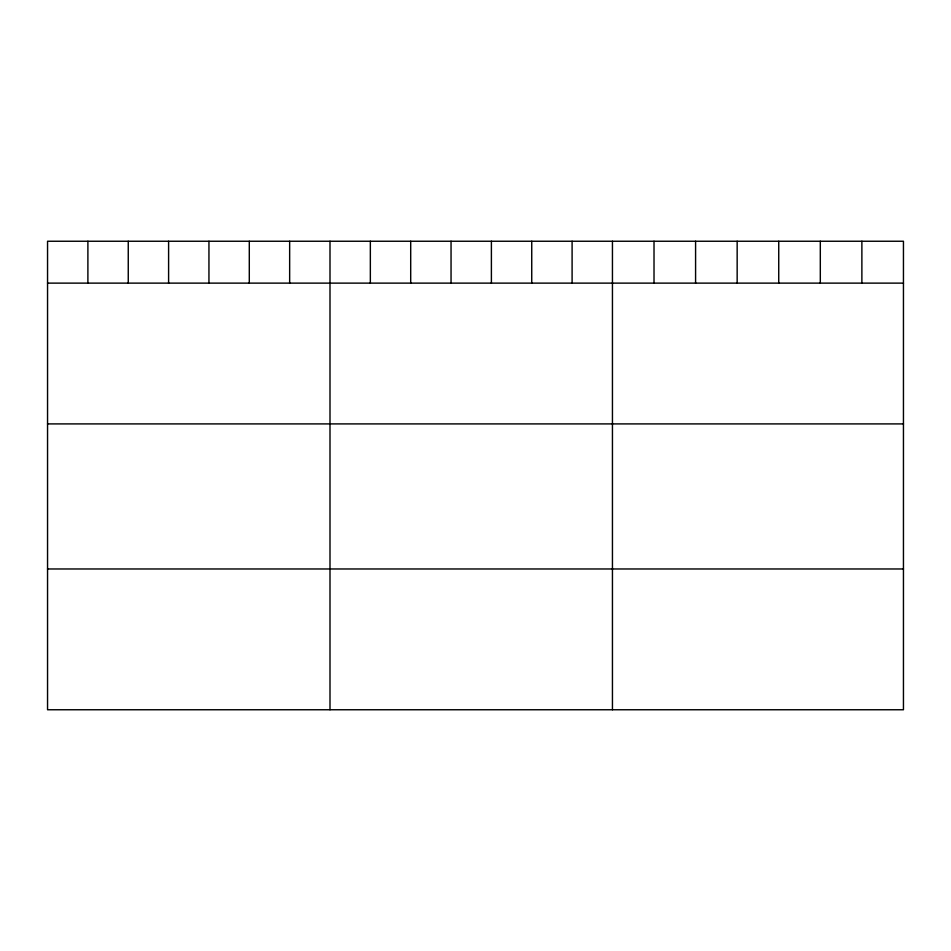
<?xml version="1.0" encoding="UTF-8"?>
<svg xmlns="http://www.w3.org/2000/svg" width="951" height="951" viewBox="0 0 951 951"><rect width="100%" height="100%" fill="white"/><g stroke="black" fill="none" stroke-linecap="round" stroke-linejoin="round"><path stroke-width="1.43" d="M903.45 283.125L903.45 709.755L47.55 709.755L47.55 241.245L903.45 241.245L903.45 283.125L47.55 283.125M47.55 423.908L903.45 423.908M47.55 568.971L903.45 568.971M861.879 241.245L861.879 283.125M820.309 241.245L820.309 283.125M778.738 241.245L778.738 283.125M737.156 241.245L737.156 283.125M695.585 241.245L695.585 283.125M654.015 241.245L654.015 283.125M612.444 241.245L612.444 709.755M572.098 241.245L572.098 283.125M531.74 241.245L531.74 283.125M491.394 241.245L491.394 283.125M451.047 241.245L451.047 283.125M410.701 241.245L410.701 283.125M370.343 241.245L370.343 283.125M329.997 241.245L329.997 709.755M289.651 241.245L289.651 283.125M249.293 241.245L249.293 283.125M208.947 241.245L208.947 283.125M168.6 241.245L168.6 283.125M128.254 241.245L128.254 283.125M87.896 241.245L87.896 283.125"/></g></svg>
